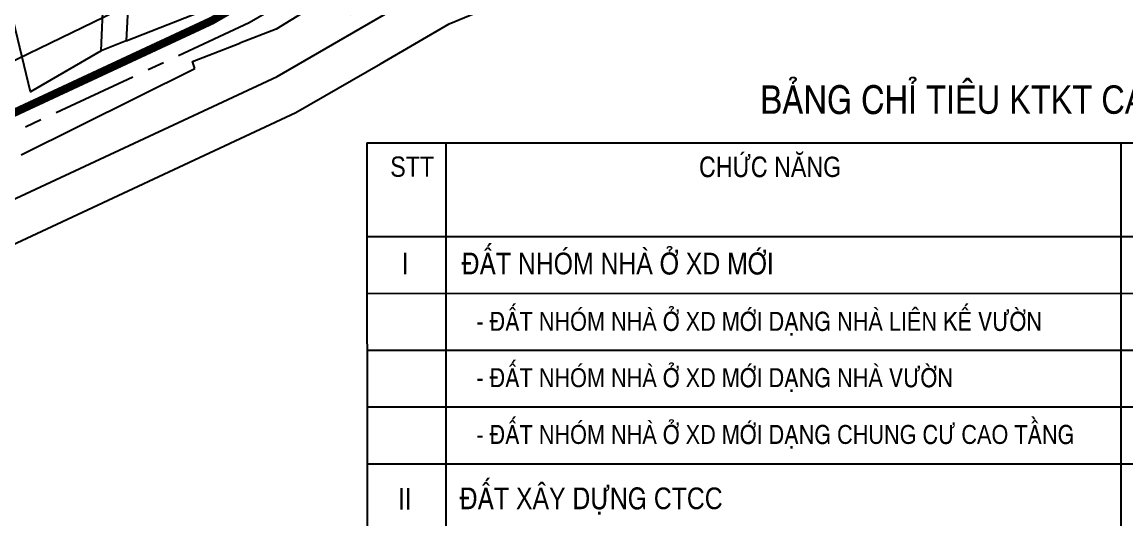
# Model space of a CAD drawing. Extents: x 597165 to 598689, y 1181586 to 1183364.
# Drawn here: x 597414.3 to 597577.6, y 1181884.2 to 1181957.7 of the extents above; entities that cross this region are included whole.
import ezdxf
from ezdxf.enums import TextEntityAlignment as Align

# ---------------------------------------------------------------- set-up
doc = ezdxf.new("R2010")
doc.units = 0
doc.header["$MEASUREMENT"] = 0
for name, pattern in [('CENTER', [2, 1.25, -0.25, 0.25, -0.25]), ('DASHED', [0.75, 0.5, -0.25]), ('LOGIOI', [4, 3, -1])]:
    doc.linetypes.add(name, pattern=pattern)
for name, color, linetype in [('DTEXT', 7, 'CONTINUOUS'), ('GT-QLO50-D', 6, 'CONTINUOUS'), ('HA-CAY-XANH-KO', 3, 'CONTINUOUS'), ('MOCRANH', 7, 'CONTINUOUS'), ('NEN-HT', 8, 'CONTINUOUS'), ('NET-LENGOAI', 4, 'CONTINUOUS'), ('NET-TIM', 2, 'CENTER'), ('RANH_QUY_HOACH', 7, 'LOGIOI')]:
    doc.layers.add(name, color=color, linetype=linetype)
doc.styles.add('VHEL-C-B', font='VHELVCB.TTF')
doc.styles.add('VHEL-C-R', font='VHELVCN.TTF')
doc.styles.add('VHELC-R', font='VHELVCN.TTF')

msp = doc.modelspace()

# ---------------------------------------------------------------- hatches: boundary and pattern name
at = {"layer": 'HA-CAY-XANH-KO'}
h = msp.add_hatch(dxfattribs=at)
h.set_pattern_fill('AR-SAND', color=256, scale=2, angle=359.765823, style=0)
h.set_pattern_definition([(37.26582263, (0, 0), (-0.11023521, 3.854130278), [0, -3.04, 0, -3.4, 0, -3.25]), (7.26582263, (0, 0), (3.562592942, 5.629778284), [0, -1.64, 0, -2.74, 0, -1.05]), (327.26582263, (-2.46, 0.01), (6.228277961, -0.014137947), [0, -1, 0, -3.6, 0, -4.7]), (317.26582263, (-2.46, 0.01), (6.019377384, 1.73076346), [0, -0.5, 0, -2.36, 0, -2.7])])
h.paths.add_polyline_path([(597442.3157, 1181972.7617), (597444.6707, 1181979.4311, 0.00542213), (597444.2275, 1181980.4208), (597443.8268, 1181981.2692), (597401.1368, 1181960.6136), (597401.8674, 1181953.1907), (597410.8387, 1181957.5315)])

# ---------------------------------------------------------------- linework, layer by layer
at = {"layer": 'DTEXT', "color": 5}
for p, q in [((597465.3123, 1181939.8144), (597687.6639, 1181939.8006)), ((597465.3123, 1181939.8144), (597465.3204, 1181804.1161)), ((597476.9978, 1181939.8091), (597477.0035, 1181804.1161)), ((597465.3123, 1181925.9497), (597687.6642, 1181925.9359)), ((597465.3123, 1181917.5497), (597687.6644, 1181917.5359)), ((597465.3169, 1181892.3552), (597687.5959, 1181892.3397)), ((597465.3169, 1181892.3552), (597687.6693, 1181892.3414)), ((597465.3169, 1181892.3552), (597687.5959, 1181892.3397)), ((597465.3169, 1181892.3552), (597687.6693, 1181892.3414)), ((597465.3169, 1181892.3552), (597687.6685, 1181892.3406))]:
    msp.add_line(p, q, dxfattribs=at)
at = {"layer": 'DTEXT', "color": 3}
for p, q in [((597576.8367, 1181939.7804), (597576.8423, 1181804.1161)), ((597465.3129, 1181909.1507), (597687.6645, 1181909.136)), ((597465.3871, 1181909.1516), (597687.6648, 1181909.1369)), ((597465.3872, 1181900.7534), (597687.6649, 1181900.7387))]:
    msp.add_line(p, q, dxfattribs=at)
at = {"layer": 'GT-QLO50-D'}
for p, q in [((597477.4821, 1181957.405), (597510.0341, 1181970.8907)), ((597467.2964, 1181951.5047), (597477.4821, 1181957.405)), ((597454.8033, 1181944.2677), (597467.2964, 1181951.5047)), ((597407.594, 1181922.2881), (597454.8033, 1181944.2677))]:
    msp.add_line(p, q, dxfattribs=at)
at = {"layer": 'MOCRANH'}
msp.add_lwpolyline([(597340.2111, 1182461.6352), (597341.3721, 1182437.3595), (597345.3594, 1182366.2568), (597347.4489, 1182325.7368), (597346.6708, 1182267.2097), (597396.7196, 1181936.6184), (597442.3642, 1181957.8696), (597465.633, 1181971.3486), (597501.0995, 1181986.0417), (597656.5869, 1182038.5657), (597738.2962, 1182063.5406), (597807.4868, 1182085.32), (597867.7896, 1182104.3029), (597882.6286, 1182108.9741), (597915.464, 1182119.3104), (597990.1043, 1182142.8066), (598023.5178, 1182153.3249), (598090.3046, 1182174.3489), (598179.3376, 1182202.3758), (598297.3967, 1182239.54), (598213.8261, 1182511.342)], dxfattribs=at)
msp.add_lwpolyline([(597340.2111, 1182461.6352), (597341.3721, 1182437.3595), (597345.3594, 1182366.2568), (597347.4489, 1182325.7368), (597346.6708, 1182267.2097), (597396.7196, 1181936.6184), (597442.3642, 1181957.8696), (597465.633, 1181971.3486), (597501.0995, 1181986.0417), (597656.5869, 1182038.5657), (597738.2962, 1182063.5406), (597807.4868, 1182085.32), (597867.7896, 1182104.3029), (597882.6286, 1182108.9741), (597915.464, 1182119.3104), (597990.1043, 1182142.8066), (598023.5178, 1182153.3249), (598090.3046, 1182174.3489), (598179.3376, 1182202.3758), (598297.3967, 1182239.54), (598213.8261, 1182511.342)], dxfattribs=at)
at = {"layer": 'NEN-HT', "linetype": 'CONTINUOUS'}
for p, q in [((597425.99, 1181953.41), (597427.43, 1181986.38)), ((597431.24, 1181985.15), (597429.71, 1181954.88)), ((597429.71, 1181954.88), (597445.68, 1181961.21)), ((597451.9, 1181956.63), (597446.48, 1181954.53)), ((597429.71, 1181954.88), (597425.99, 1181953.41)), ((597414.16, 1181938.04), (597439.82, 1181950.78))]:
    msp.add_line(p, q, dxfattribs=at)
for points in [[(597425.99, 1181953.41), (597415.54, 1181947.34), (597405.41, 1181989.18)], [(597463.03, 1181958.72), (597461.44, 1181962.51), (597451.9, 1181956.63)], [(597439.82, 1181950.78), (597439.5, 1181951.82), (597446.48, 1181954.53)]]:
    msp.add_lwpolyline(points, dxfattribs=at)
at = {"layer": 'NET-LENGOAI', "ltscale": 20}
for p, q in [((597444.9457, 1181967.3688), (597325.5084, 1181909.5788)), ((597464.2889, 1181956.6965), (597474.8185, 1181962.7961)), ((597452.0278, 1181949.594), (597464.2889, 1181956.6965)), ((597405.0317, 1181927.7135), (597452.0278, 1181949.594))]:
    msp.add_line(p, q, dxfattribs=at)
at = {"layer": 'NET-TIM', "ltscale": 10}
for p, q in [((597447.8645, 1181957.5833), (597459.7777, 1181964.4843)), ((597401.1881, 1181935.8517), (597447.8645, 1181957.5833))]:
    msp.add_line(p, q, dxfattribs=at)
at = {"layer": 'RANH_QUY_HOACH', "color": 1, "linetype": 'DASHED', "ltscale": 20, "const_width": 1.2, "flags": 128}
msp.add_lwpolyline([(598213.8261, 1182511.342), (598335.1729, 1182835.3919), (598344.6661, 1182860.743), (597547.8605, 1183222.9796), (597536.9709, 1183198.2708), (597494.1637, 1183101.1393), (597439.7212, 1182974.4588), (597407.6696, 1182885.2338), (597394.7271, 1182848.3776), (597374.3757, 1182758.7003), (597340.8217, 1182551.4599), (597340.2111, 1182461.6352), (597341.3721, 1182437.3595), (597345.3594, 1182366.2568), (597347.4489, 1182325.7368), (597346.6708, 1182267.2097), (597396.7196, 1181936.6184), (597442.3642, 1181957.8696), (597465.633, 1181971.3486), (597501.0995, 1181986.0417), (597656.5869, 1182038.5657), (597738.2962, 1182063.5406), (597807.4868, 1182085.32), (597867.7896, 1182104.3029), (597882.6286, 1182108.9741), (597915.464, 1182119.3104), (597990.1043, 1182142.8066), (598023.5178, 1182153.3249), (598090.3046, 1182174.3489), (598179.3376, 1182202.3758), (598297.3967, 1182239.54)], close=True, dxfattribs=at)
at = {"layer": 'RANH_QUY_HOACH', "color": 1, "linetype": 'CONTINUOUS', "ltscale": 20, "flags": 128}
msp.add_lwpolyline([(597340.2111, 1182461.6352), (597341.3721, 1182437.3595), (597345.3594, 1182366.2568), (597347.4489, 1182325.7368), (597346.6708, 1182267.2097), (597396.7196, 1181936.6184), (597442.3642, 1181957.8696), (597465.633, 1181971.3486), (597501.0995, 1181986.0417), (597656.5869, 1182038.5657), (597738.2962, 1182063.5406), (597807.4868, 1182085.32), (597867.7896, 1182104.3029), (597882.6286, 1182108.9741), (597915.464, 1182119.3104), (597990.1043, 1182142.8066), (598023.5178, 1182153.3249), (598090.3046, 1182174.3489), (598179.3376, 1182202.3758), (598297.3967, 1182239.54), (598213.8261, 1182511.342)], dxfattribs=at)

# ---------------------------------------------------------------- texts
at = {"layer": 'DTEXT'}
for s, height, style, p in [(' BAÛNG CHÆ TIEÂU KTKT CAÙC KHU CHÖÙC NAÊNG ', 4.2, 'VHELC-R', (597574.9318, 1181944.0975)), ('CHÖÙC NAÊNG', 3, 'VHEL-C-R', (597524.959, 1181934.7523)), ('STT', 3, 'VHEL-C-R', (597471.9995, 1181934.7808)), ('I', 3.2, 'VHEL-C-B', (597470.9789, 1181920.3578)), ('II', 3.2, 'VHEL-C-B', (597470.9102, 1181885.5757))]:
    msp.add_text(s, height=height, dxfattribs=dict(at, style=style)).set_placement(p, align=Align.CENTER)
for s, height, style, p in [('ÑAÁT NHOÙM NHAØ ÔÛ XD MÔÙI ', 3.2, 'VHEL-C-B', (597479.3221, 1181920.3578)), ('- ÑAÁT NHOÙM NHAØ ÔÛ XD MÔÙI DAÏNG NHAØ LIEÂN KEÁ VÖÔØN', 2.8, 'VHEL-C-R', (597481.4856, 1181912.0098)), ('- ÑAÁT NHOÙM NHAØ ÔÛ XD MÔÙI DAÏNG NHAØ VÖÔØN', 2.8, 'VHEL-C-R', (597481.4846, 1181903.6774)), ('- ÑAÁT NHOÙM NHAØ ÔÛ XD MÔÙI DAÏNG CHUNG CÖ CAO TAÀNG', 2.8, 'VHEL-C-R', (597481.4844, 1181895.2801)), ('ÑAÁT XAÂY DÖÏNG CTCC', 3.2, 'VHEL-C-B', (597479.0329, 1181885.6302))]:
    msp.add_text(s, height=height, dxfattribs=dict(at, style=style)).set_placement(p)

doc.saveas('drawing.dxf')
